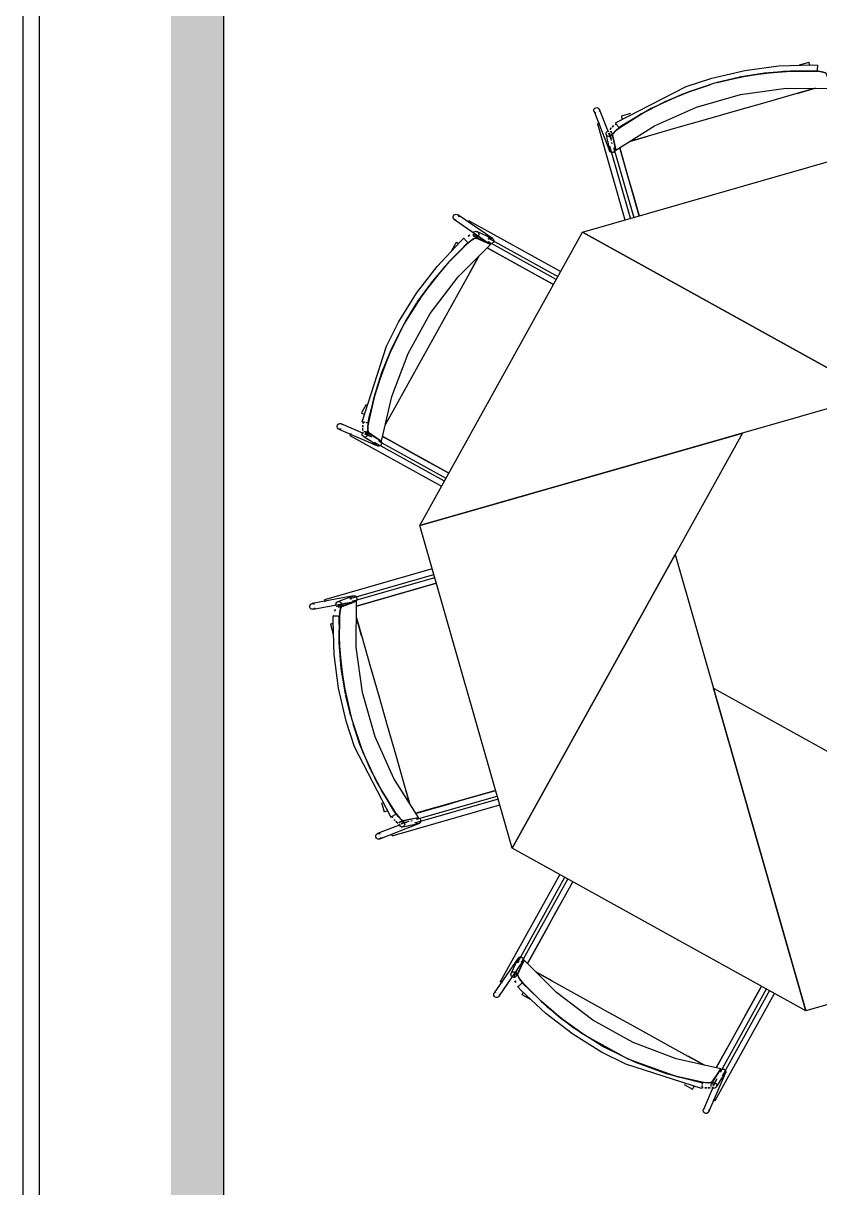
# Model space of a CAD drawing. Header units: metres. Extents: x 2.5 to 42.6, y 0.9 to 31.9.
# Drawn here: x 34.197 to 34.791, y 12.265 to 13.135 of the extents above; entities that cross this region are included whole.
import ezdxf

# ---------------------------------------------------------------- set-up
doc = ezdxf.new("R2010")
doc.units = ezdxf.units.M
for name, color, linetype in [('ARREDI', 9, 'Continuous'), ('PARETI_STRUTTURE', 7, 'Continuous'), ('PILASTRI_SETTI', 8, 'Continuous'), ('PORTE_SCALE', 2, 'Continuous')]:
    doc.layers.add(name, color=color, linetype=linetype)

msp = doc.modelspace()

# ---------------------------------------------------------------- linework, layer by layer
at = {"layer": 'ARREDI'}
for points in [[(34.78326, 13.10567), (34.78327, 13.10565)], [(34.78386, 13.10357), (34.78365, 13.10428), (34.78347, 13.10492), (34.78335, 13.10538), (34.78326, 13.10564)], [(34.64184, 13.05671), (34.63989, 13.05525), (34.63818, 13.05371), (34.63709, 13.05242), (34.63678, 13.05159), (34.63791, 13.04578), (34.63906, 13.03999), (34.66799, 13.05828), (34.69925, 13.07231), (34.73221, 13.08175), (34.76616, 13.08644), (34.80038, 13.08625), (34.79828, 13.09178), (34.79617, 13.0973)], [(34.78901, 13.09898), (34.76958, 13.09905), (34.75017, 13.09755), (34.73123, 13.09452)], [(34.73126, 13.09453), (34.75025, 13.09755), (34.76968, 13.09905), (34.78915, 13.09897)], [(34.79617, 13.0973), (34.79546, 13.09783), (34.79385, 13.09836), (34.79158, 13.09876), (34.78915, 13.09897)], [(34.78916, 13.09897), (34.79171, 13.09875), (34.79394, 13.09834), (34.7955, 13.09783), (34.79619, 13.0973)], [(34.78944, 13.10067), (34.7894, 13.10003), (34.78939, 13.09957), (34.78937, 13.09933)], [(34.7896, 13.10339), (34.78961, 13.10362), (34.78961, 13.10364), (34.78961, 13.10359), (34.7896, 13.10332), (34.78955, 13.10282), (34.78953, 13.10215), (34.78949, 13.1014), (34.78944, 13.10066)], [(34.64184, 13.05672), (34.65831, 13.06711), (34.67557, 13.07614), (34.69353, 13.08373), (34.70939, 13.08898)], [(34.70938, 13.08899), (34.69357, 13.08375), (34.67564, 13.07617), (34.65841, 13.06717), (34.64196, 13.05681)], [(34.71478, 13.09053), (34.73066, 13.09441)], [(34.73062, 13.09439), (34.71479, 13.09053)], [(34.78795, 13.08632), (34.77417, 13.08237), (34.75206, 13.07603), (34.72987, 13.06967), (34.70764, 13.06329), (34.68545, 13.05693), (34.66334, 13.05058), (34.64956, 13.04664)], [(34.77455, 13.08246), (34.78796, 13.08632)], [(34.62411, 13.06773), (34.62347, 13.06812), (34.62301, 13.0687), (34.6229, 13.06892), (34.6229, 13.06894), (34.62277, 13.06941), (34.6228, 13.07016), (34.62308, 13.07085), (34.62359, 13.07141), (34.62425, 13.07176), (34.625, 13.07187), (34.62573, 13.07171)], [(34.62573, 13.07172), (34.62637, 13.07133), (34.62683, 13.07075), (34.62694, 13.07053), (34.62694, 13.07051), (34.62706, 13.07004), (34.62703, 13.06929), (34.62676, 13.0686)], [(34.64329, 13.06549), (34.64336, 13.06524), (34.6435, 13.06477), (34.64368, 13.06415), (34.64389, 13.06342)], [(34.6262, 13.05996), (34.62572, 13.05982), (34.62543, 13.05973), (34.62537, 13.05972), (34.62538, 13.05972)], [(34.62685, 13.06014), (34.62621, 13.05996)], [(34.63316, 13.05043), (34.63252, 13.05082), (34.63207, 13.05139), (34.63186, 13.05195), (34.63183, 13.0521), (34.63184, 13.05276), (34.63186, 13.05282), (34.63214, 13.0535), (34.63265, 13.05404), (34.6333, 13.05439), (34.63405, 13.05449)], [(34.63479, 13.05433), (34.63543, 13.05395), (34.63589, 13.05338), (34.6361, 13.05282), (34.63612, 13.05267), (34.6361, 13.05196), (34.6361, 13.05195), (34.63582, 13.05126), (34.6353, 13.05072), (34.63465, 13.05038), (34.6339, 13.05028), (34.63317, 13.05043)], [(34.63579, 13.05675), (34.63474, 13.05548)], [(34.63476, 13.0555), (34.63584, 13.05678)], [(34.6359, 13.04725), (34.63558, 13.04886), (34.63476, 13.0531)], [(34.63746, 13.05827), (34.63652, 13.05741)], [(34.63653, 13.0574), (34.63755, 13.05833)], [(34.63676, 13.05158), (34.63705, 13.05238), (34.63812, 13.05366), (34.63978, 13.05517), (34.64184, 13.05672)], [(34.63858, 13.05911), (34.63944, 13.05976)], [(34.63945, 13.05976), (34.63859, 13.05911)], [(34.63897, 13.06044), (34.63898, 13.06042)], [(34.64069, 13.05801), (34.64027, 13.0586), (34.63984, 13.05921), (34.63945, 13.05976), (34.63916, 13.06017), (34.63899, 13.0604)], [(34.64145, 13.05692), (34.64131, 13.05711), (34.64105, 13.05749), (34.64069, 13.058)], [(34.63639, 13.04475), (34.63621, 13.0457)], [(34.64956, 13.04663), (34.66297, 13.05046)], [(34.63561, 13.03842), (34.63497, 13.03881), (34.63451, 13.03939), (34.6344, 13.03961), (34.6344, 13.03963), (34.63428, 13.0401), (34.63431, 13.04085), (34.63458, 13.04155), (34.6351, 13.0421)], [(34.63856, 13.04073), (34.63854, 13.03998), (34.63826, 13.03928), (34.63776, 13.03873), (34.63709, 13.03838), (34.63634, 13.03827), (34.63561, 13.03842)], [(34.63906, 13.03999), (34.63767, 13.0418)], [(34.64204, 13.04187), (34.64492, 13.03185), (34.64847, 13.01943), (34.65204, 13.00701), (34.65561, 12.99457), (34.65661, 12.99107)], [(34.5178, 12.9897), (34.51781, 12.99045), (34.51809, 12.99115), (34.51859, 12.99172), (34.51924, 12.99209), (34.51998, 12.9922), (34.52071, 12.99207), (34.52114, 12.99183), (34.52116, 12.99183), (34.52135, 12.99168), (34.52181, 12.99109), (34.52205, 12.99039)], [(34.51987, 12.98789), (34.51913, 12.98803), (34.5187, 12.98826), (34.51869, 12.98826), (34.5185, 12.98842), (34.51804, 12.989), (34.5178, 12.98971)], [(34.52915, 12.9866), (34.52883, 12.98601)], [(34.52956, 12.98734), (34.52958, 12.98735), (34.52955, 12.98731), (34.5294, 12.98705), (34.52915, 12.9866)], [(34.4545, 12.8366), (34.45415, 12.83418), (34.45404, 12.83189), (34.45418, 12.8302), (34.45454, 12.82939), (34.45945, 12.82608), (34.46436, 12.82281), (34.47188, 12.8562), (34.48407, 12.88822), (34.5007, 12.91821), (34.52139, 12.94551), (34.54572, 12.96958), (34.54034, 12.97201), (34.53493, 12.97442)], [(34.52598, 12.97408), (34.52583, 12.97424), (34.52581, 12.97427), (34.52584, 12.97423), (34.52602, 12.97402), (34.52635, 12.97365), (34.5268, 12.97315), (34.5273, 12.97259), (34.5278, 12.97205)], [(34.52879, 12.97064), (34.53075, 12.9723), (34.53261, 12.97357), (34.53408, 12.97432), (34.53495, 12.97444)], [(34.53493, 12.97442), (34.53405, 12.9743), (34.53255, 12.97352), (34.53066, 12.97221), (34.52879, 12.97063)], [(34.52905, 12.97578), (34.53008, 12.97649)], [(34.53013, 12.97654), (34.52906, 12.97579)], [(34.53244, 12.97738), (34.53786, 12.97498), (34.53918, 12.97438)], [(34.53687, 12.97767), (34.53685, 12.97692), (34.53659, 12.97621), (34.5361, 12.97565), (34.53546, 12.97528), (34.53474, 12.97516), (34.53473, 12.97516), (34.53402, 12.9753), (34.53388, 12.97535), (34.5334, 12.97567), (34.53294, 12.97626), (34.5327, 12.97696)], [(34.53298, 12.97842), (34.53347, 12.97899), (34.53411, 12.97936), (34.53483, 12.97949), (34.5349, 12.97948), (34.53555, 12.97935), (34.53569, 12.97928), (34.53618, 12.97896), (34.53663, 12.97838), (34.53687, 12.97767)], [(34.54406, 12.97335), (34.54456, 12.97392), (34.54521, 12.97428), (34.54595, 12.97441), (34.54668, 12.97425), (34.54711, 12.97403), (34.54713, 12.97403), (34.54732, 12.97388), (34.54778, 12.9733), (34.54802, 12.97259)], [(34.52868, 12.97054), (34.51489, 12.95685), (34.50224, 12.94207), (34.49097, 12.92654)], [(34.491, 12.92657), (34.50229, 12.94214), (34.51497, 12.95693), (34.52879, 12.97064)], [(34.52179, 12.97015), (34.52114, 12.97051), (34.52057, 12.97083), (34.52014, 12.97107), (34.51992, 12.9712)], [(34.52779, 12.97205), (34.52822, 12.97157), (34.52853, 12.97123), (34.52868, 12.97106)], [(34.59253, 12.93975), (34.58112, 12.94607), (34.56774, 12.95349), (34.55438, 12.96091), (34.5432, 12.9671)], [(34.54379, 12.9719), (34.54572, 12.96958)], [(34.54572, 12.96958), (34.54379, 12.9719)], [(34.54802, 12.97259), (34.54801, 12.97184), (34.54773, 12.97114), (34.54723, 12.97057), (34.54658, 12.97021), (34.54584, 12.97009)], [(34.53688, 12.96084), (34.52994, 12.9483), (34.51879, 12.92819), (34.50759, 12.908), (34.49638, 12.88777), (34.48519, 12.86758), (34.47404, 12.84745), (34.46709, 12.83493)], [(34.53014, 12.94864), (34.5369, 12.96086)], [(34.48216, 12.91208), (34.49066, 12.92605)], [(34.49064, 12.92601), (34.48216, 12.91208)], [(34.45449, 12.8366), (34.4588, 12.85558), (34.46462, 12.87418), (34.47194, 12.89225), (34.47944, 12.90718)], [(34.47944, 12.90717), (34.47195, 12.89228), (34.46465, 12.87426), (34.45883, 12.8557), (34.45452, 12.83674)], [(34.44932, 12.84383), (34.44955, 12.8437), (34.44997, 12.84347), (34.45055, 12.84315), (34.45119, 12.84279)], [(34.46709, 12.83492), (34.47385, 12.84711)], [(34.43417, 12.83184), (34.43345, 12.83168), (34.4327, 12.83176), (34.43248, 12.83184), (34.43247, 12.83184), (34.43205, 12.83209), (34.43154, 12.83264), (34.43124, 12.83333), (34.4312, 12.83408), (34.43142, 12.8348), (34.43188, 12.8354), (34.43249, 12.83582)], [(34.4325, 12.83581), (34.43322, 12.83599), (34.43397, 12.8359), (34.43419, 12.83581), (34.43421, 12.83581), (34.43462, 12.83556), (34.43514, 12.83502)], [(34.45016, 12.83715), (34.44988, 12.83719), (34.44984, 12.8372), (34.44986, 12.8372)], [(34.45027, 12.83356), (34.45033, 12.83471)], [(34.45065, 12.83706), (34.4505, 12.83599)], [(34.45051, 12.83598), (34.45066, 12.83705)], [(34.45205, 12.83682), (34.45131, 12.83694), (34.45066, 12.83706)], [(34.45409, 12.83646), (34.45386, 12.83651), (34.4534, 12.83659), (34.45277, 12.8367)], [(34.45454, 12.82937), (34.45418, 12.83015), (34.45403, 12.8318), (34.45414, 12.83406), (34.4545, 12.83659)], [(34.44073, 12.82708), (34.44075, 12.82709)], [(34.44115, 12.82783), (34.4409, 12.82739), (34.44076, 12.82712)], [(34.44148, 12.82842), (34.44116, 12.82783)], [(34.45281, 12.82602), (34.45209, 12.82584), (34.45135, 12.82592), (34.45082, 12.82616), (34.45068, 12.82625), (34.45023, 12.82673), (34.4502, 12.82678), (34.44992, 12.82746), (34.44989, 12.8282), (34.45011, 12.82892), (34.45057, 12.82952)], [(34.4502, 12.83234), (34.45034, 12.8307)], [(34.45035, 12.83073), (34.45022, 12.83241)], [(34.45031, 12.8346), (34.45026, 12.83332)], [(34.4512, 12.82993), (34.45192, 12.83011), (34.45266, 12.83002), (34.45319, 12.82979), (34.45333, 12.82969), (34.45381, 12.82916), (34.45409, 12.82848), (34.45412, 12.82775), (34.4539, 12.82702), (34.45344, 12.82643), (34.45281, 12.82601)], [(34.45699, 12.8257), (34.45562, 12.82662), (34.45205, 12.82903)], [(34.46514, 12.82624), (34.47426, 12.82119), (34.48556, 12.81492), (34.49686, 12.80866), (34.50818, 12.80238), (34.51447, 12.79891)], [(34.46303, 12.81925), (34.46231, 12.81907), (34.46156, 12.81917), (34.46134, 12.81925), (34.46133, 12.81925), (34.46091, 12.8195), (34.46039, 12.82005), (34.4601, 12.82074), (34.46006, 12.82149)], [(34.46436, 12.8228), (34.4621, 12.82311)], [(34.46349, 12.82298), (34.464, 12.82243), (34.46428, 12.82174), (34.46432, 12.82099), (34.46412, 12.82027), (34.46366, 12.81967), (34.46303, 12.81925)], [(34.50511, 12.71671), (34.50191, 12.7158), (34.48725, 12.71159), (34.47254, 12.70738), (34.45786, 12.70316), (34.44558, 12.69964)], [(34.42161, 12.70431), (34.42161, 12.70432)], [(34.42162, 12.70427), (34.42171, 12.70399), (34.42185, 12.70349)], [(34.44175, 12.70467), (34.4417, 12.70542), (34.4419, 12.70614), (34.44235, 12.70675), (34.44296, 12.70717), (34.44343, 12.70731), (34.44345, 12.70731), (34.44368, 12.70735), (34.44443, 12.70727), (34.4451, 12.70693)], [(34.4451, 12.70693), (34.44561, 12.70639), (34.44591, 12.70569), (34.44597, 12.70494), (34.44576, 12.70422), (34.44532, 12.70362)], [(34.41162, 12.69766), (34.4111, 12.6982), (34.4108, 12.6989), (34.41074, 12.69965), (34.41095, 12.70037), (34.4114, 12.70097), (34.41201, 12.70139), (34.41248, 12.70154), (34.41249, 12.70154), (34.41273, 12.70157), (34.41348, 12.70148), (34.41415, 12.70115)], [(34.41481, 12.69845), (34.41438, 12.69785), (34.41375, 12.69743), (34.41328, 12.69728), (34.41327, 12.69728), (34.41303, 12.69725), (34.41228, 12.69734), (34.41161, 12.69766)], [(34.42185, 12.7035), (34.42203, 12.70286)], [(34.42965, 12.69707), (34.42941, 12.69578)], [(34.42942, 12.69577), (34.42965, 12.69701)], [(34.43065, 12.69973), (34.43034, 12.70043), (34.43027, 12.70116), (34.43047, 12.70189), (34.43088, 12.70248), (34.43094, 12.70252), (34.43149, 12.70289), (34.43163, 12.70294), (34.43222, 12.70307), (34.43295, 12.70297), (34.43362, 12.70264)], [(34.43069, 12.6993), (34.43622, 12.70143), (34.43756, 12.70194)], [(34.43361, 12.70264), (34.43413, 12.7021), (34.43444, 12.7014), (34.4345, 12.70067), (34.43431, 12.69995), (34.43389, 12.69935), (34.43388, 12.69935), (34.43328, 12.69895), (34.43314, 12.69889), (34.43257, 12.69876), (34.43183, 12.69886)], [(34.43287, 12.69196), (34.43309, 12.69451), (34.4335, 12.69674), (34.43401, 12.69831), (34.43454, 12.69899)], [(34.43454, 12.69897), (34.434, 12.69826), (34.43348, 12.69665), (34.43308, 12.69439), (34.43287, 12.69195)], [(34.47513, 12.54464), (34.47659, 12.5427), (34.47813, 12.54099), (34.47942, 12.53989), (34.48025, 12.53958), (34.48606, 12.54071), (34.49185, 12.54186), (34.47356, 12.57079), (34.45953, 12.60206), (34.45009, 12.63501), (34.44541, 12.66896), (34.44559, 12.70318), (34.44006, 12.70108), (34.43455, 12.69897)], [(34.44559, 12.70318), (34.44259, 12.70346)], [(34.44259, 12.70345), (34.44559, 12.70318)], [(34.42846, 12.6924), (34.42822, 12.69241), (34.42821, 12.69241), (34.42825, 12.69241), (34.42853, 12.6924), (34.42903, 12.69237), (34.42969, 12.69233), (34.43044, 12.69229), (34.43118, 12.69225)], [(34.43118, 12.69225), (34.43181, 12.69222), (34.43227, 12.69219), (34.43251, 12.69218)], [(34.43732, 12.63407), (34.43429, 12.65305), (34.43279, 12.67248), (34.43287, 12.69196)], [(34.43287, 12.69181), (34.4328, 12.67238), (34.4343, 12.65298), (34.43732, 12.63403)], [(34.44938, 12.67735), (34.44552, 12.69076)], [(34.44552, 12.69075), (34.44947, 12.67697), (34.45582, 12.65486), (34.46218, 12.63267), (34.46855, 12.61045), (34.47491, 12.58825), (34.48126, 12.56614), (34.4852, 12.55236)], [(34.42617, 12.68606), (34.4262, 12.68607)], [(34.42827, 12.68666), (34.42756, 12.68645), (34.42692, 12.68627), (34.42646, 12.68615), (34.4262, 12.68607)], [(34.44131, 12.61758), (34.43745, 12.63347)], [(34.43745, 12.63342), (34.44131, 12.61759)], [(34.44307, 12.61152), (34.44809, 12.59637), (34.45567, 12.57845), (34.46469, 12.5612), (34.47503, 12.54476)], [(34.47512, 12.54464), (34.46473, 12.56111), (34.45571, 12.57838), (34.44811, 12.59633), (34.44308, 12.61153)], [(34.48521, 12.55236), (34.48138, 12.56578)], [(34.48997, 12.54484), (34.5, 12.54772), (34.51241, 12.55127), (34.52483, 12.55484), (34.53728, 12.55841), (34.5495, 12.56191)], [(34.46635, 12.54609), (34.4666, 12.54616), (34.46707, 12.5463), (34.46769, 12.54648), (34.46842, 12.54669)], [(34.4714, 12.54177), (34.47142, 12.54179)], [(34.47384, 12.54349), (34.47324, 12.54307), (34.47263, 12.54264), (34.47209, 12.54225), (34.47167, 12.54196), (34.47145, 12.5418)], [(34.47274, 12.54139), (34.47208, 12.54225)], [(34.47208, 12.54225), (34.47273, 12.54139)], [(34.47444, 12.53933), (34.47351, 12.54035)], [(34.47357, 12.54027), (34.47444, 12.53932)], [(34.47493, 12.54425), (34.47473, 12.54412), (34.47436, 12.54385), (34.47384, 12.54349)], [(34.48027, 12.53956), (34.47946, 12.53985), (34.47818, 12.54092), (34.47667, 12.54259), (34.47513, 12.54464)], [(34.48709, 12.53919), (34.48615, 12.53901)], [(34.49186, 12.54186), (34.49004, 12.54047)], [(34.49111, 12.54137), (34.49186, 12.54134), (34.49256, 12.54106), (34.49311, 12.54056), (34.49346, 12.5399), (34.49357, 12.53915), (34.49342, 12.53841)], [(34.47634, 12.53756), (34.47506, 12.53865)], [(34.4751, 12.53859), (34.47636, 12.53754)], [(34.48141, 12.53597), (34.48102, 12.53533), (34.48045, 12.53487), (34.4799, 12.53466), (34.47975, 12.53463), (34.47908, 12.53465), (34.47902, 12.53466), (34.47834, 12.53494), (34.4778, 12.53545), (34.47745, 12.5361), (34.47736, 12.53685)], [(34.47751, 12.53759), (34.4779, 12.53823), (34.47847, 12.53869), (34.47902, 12.5389), (34.47918, 12.53893), (34.47988, 12.5389), (34.4799, 12.5389), (34.48058, 12.53862), (34.48112, 12.53811), (34.48147, 12.53745), (34.48156, 12.5367), (34.48141, 12.53597)], [(34.48459, 12.5387), (34.48297, 12.53838), (34.47875, 12.53756)], [(34.49342, 12.53841), (34.49303, 12.53778), (34.49245, 12.53732), (34.49223, 12.53721), (34.49221, 12.53721), (34.49174, 12.53708), (34.49099, 12.53711), (34.4903, 12.53739), (34.48974, 12.5379)], [(34.46411, 12.52691), (34.46372, 12.52627), (34.46314, 12.52581), (34.46292, 12.5257), (34.4629, 12.5257), (34.46243, 12.52557), (34.46168, 12.5256), (34.46099, 12.52588), (34.46043, 12.52639), (34.46009, 12.52705), (34.45997, 12.5278), (34.46013, 12.52853)], [(34.46012, 12.52853), (34.46051, 12.52917), (34.4611, 12.52963), (34.46132, 12.52974), (34.46133, 12.52974), (34.4618, 12.52986), (34.46255, 12.52984), (34.46325, 12.52956)], [(34.4717, 12.52965), (34.47188, 12.52901)], [(34.47189, 12.52901), (34.47203, 12.52852), (34.47211, 12.52823), (34.47212, 12.52817), (34.47212, 12.52819)], [(34.60703, 12.49384), (34.6016, 12.48405), (34.59421, 12.47071), (34.58679, 12.45734), (34.57939, 12.44396), (34.5732, 12.4328)], [(34.70369, 12.34409), (34.70611, 12.34374), (34.7084, 12.34363), (34.71009, 12.34377), (34.7109, 12.34413), (34.71421, 12.34904), (34.71748, 12.35395), (34.68409, 12.36147), (34.65207, 12.37366), (34.62208, 12.39029), (34.59478, 12.41098), (34.57071, 12.43531), (34.56828, 12.42992), (34.56587, 12.42452)], [(34.56694, 12.43365), (34.56637, 12.43415), (34.56601, 12.4348), (34.56588, 12.43554), (34.56603, 12.43627), (34.56626, 12.4367), (34.56626, 12.43672), (34.56641, 12.43691), (34.56699, 12.43737), (34.5677, 12.43761)], [(34.5677, 12.43761), (34.56845, 12.4376), (34.56915, 12.43732), (34.56972, 12.43682), (34.57008, 12.43616), (34.5702, 12.43543)], [(34.56839, 12.43338), (34.57071, 12.43531)], [(34.5707, 12.43531), (34.56839, 12.43338)], [(34.56187, 12.42257), (34.5613, 12.42306), (34.56092, 12.4237), (34.5608, 12.42442), (34.56081, 12.42449), (34.56094, 12.42514), (34.56101, 12.42528), (34.56133, 12.42577), (34.56191, 12.42622), (34.56262, 12.42646)], [(34.56262, 12.42646), (34.56337, 12.42644), (34.56408, 12.42618), (34.56465, 12.42569), (34.56501, 12.42505), (34.56513, 12.42433), (34.56513, 12.42432), (34.56499, 12.42361), (34.56494, 12.42347), (34.56462, 12.42298), (34.56403, 12.42253), (34.56333, 12.42229)], [(34.56291, 12.42203), (34.56531, 12.42745), (34.56591, 12.42876)], [(34.59165, 12.41972), (34.57943, 12.42649)], [(34.57944, 12.42647), (34.59199, 12.41953), (34.6121, 12.40838), (34.63229, 12.39718), (34.65251, 12.38597), (34.67271, 12.37478), (34.69283, 12.36363), (34.70536, 12.35668)], [(34.55295, 12.41915), (34.55294, 12.41916), (34.55298, 12.41914), (34.55324, 12.41898), (34.55369, 12.41873)], [(34.55369, 12.41874), (34.55428, 12.41842)], [(34.56375, 12.41972), (34.5645, 12.41865)], [(34.56451, 12.41864), (34.5638, 12.41967)], [(34.56965, 12.41838), (34.56799, 12.42034), (34.56672, 12.4222), (34.56597, 12.42367), (34.56585, 12.42453)], [(34.56587, 12.42452), (34.56599, 12.42364), (34.56677, 12.42214), (34.56808, 12.42025), (34.56966, 12.41838)], [(34.56621, 12.41557), (34.56605, 12.41542), (34.56602, 12.4154), (34.56606, 12.41543), (34.56627, 12.41561), (34.56664, 12.41594), (34.56714, 12.41639), (34.5677, 12.41689), (34.56824, 12.41739)], [(34.56824, 12.41738), (34.56872, 12.41781), (34.56906, 12.41812), (34.56923, 12.41827)], [(34.61372, 12.38059), (34.59815, 12.39188), (34.58336, 12.40456), (34.56965, 12.41838)], [(34.56975, 12.41827), (34.58344, 12.40448), (34.59822, 12.39183), (34.61375, 12.38058)], [(34.55058, 12.40739), (34.54983, 12.4074), (34.54914, 12.40768), (34.54857, 12.40818), (34.54819, 12.40883), (34.54808, 12.40957), (34.54822, 12.4103), (34.54846, 12.41073), (34.54846, 12.41075), (34.54861, 12.41094), (34.54919, 12.4114), (34.5499, 12.41164)], [(34.5524, 12.40946), (34.55226, 12.40872), (34.55203, 12.40829), (34.55203, 12.40828), (34.55187, 12.40809), (34.55129, 12.40763), (34.55058, 12.40739)], [(34.57014, 12.41138), (34.56978, 12.41073), (34.56946, 12.41016), (34.56922, 12.40973), (34.5691, 12.40951)], [(34.71405, 12.35473), (34.7191, 12.36385), (34.72537, 12.37515), (34.73163, 12.38645), (34.73791, 12.39777), (34.74417, 12.40908), (34.74788, 12.41577)], [(34.62821, 12.37175), (34.61424, 12.38025)], [(34.61427, 12.38022), (34.648, 12.36154), (34.68459, 12.34842), (34.70355, 12.34411)], [(34.70369, 12.34409), (34.68471, 12.34839), (34.66611, 12.35421), (34.64804, 12.36153), (34.63311, 12.36903)], [(34.70537, 12.35668), (34.69317, 12.36345)], [(34.71749, 12.35395), (34.71718, 12.35169)], [(34.71731, 12.35308), (34.71786, 12.35359), (34.71855, 12.35387), (34.7193, 12.35391), (34.72002, 12.3537), (34.72062, 12.35325), (34.72104, 12.35262)], [(34.72103, 12.35262), (34.72121, 12.3519), (34.72112, 12.35115), (34.72103, 12.35093), (34.72103, 12.35091), (34.72078, 12.3505), (34.72024, 12.34998), (34.71955, 12.34969), (34.7188, 12.34965)], [(34.69646, 12.33891), (34.69659, 12.33914), (34.69682, 12.33956), (34.69714, 12.34014), (34.6975, 12.34078)], [(34.70315, 12.33975), (34.7031, 12.33947), (34.70309, 12.33943), (34.70309, 12.33944)], [(34.70347, 12.34164), (34.70335, 12.3409), (34.70323, 12.34025)], [(34.70323, 12.34024), (34.7043, 12.34009)], [(34.70431, 12.3401), (34.70324, 12.34025)], [(34.70383, 12.34367), (34.70378, 12.34345), (34.7037, 12.34299), (34.70359, 12.34237)], [(34.71092, 12.34413), (34.71014, 12.34377), (34.70849, 12.34361), (34.70623, 12.34373), (34.7037, 12.34409)], [(34.70673, 12.33986), (34.70558, 12.33992)], [(34.70569, 12.3399), (34.70697, 12.33984)], [(34.70956, 12.33994), (34.70788, 12.3398)], [(34.70795, 12.33979), (34.7096, 12.33993)], [(34.71036, 12.34079), (34.71018, 12.34151), (34.71026, 12.34225), (34.71051, 12.34278), (34.7106, 12.34291), (34.71113, 12.3434), (34.71181, 12.34368), (34.71254, 12.34371), (34.71326, 12.34348), (34.71386, 12.34303), (34.71428, 12.3424)], [(34.71427, 12.3424), (34.71445, 12.34168), (34.71437, 12.34094), (34.71413, 12.34041), (34.71404, 12.34027), (34.71355, 12.33982), (34.71351, 12.33979), (34.71283, 12.33951), (34.71209, 12.33948), (34.71137, 12.33971), (34.71077, 12.34016)], [(34.71459, 12.34658), (34.71367, 12.34521), (34.71126, 12.34164)], [(34.71187, 12.33107), (34.71246, 12.33075)], [(34.71246, 12.33074), (34.7129, 12.33049), (34.71317, 12.33035)], [(34.71321, 12.33032), (34.7132, 12.33034)], [(34.70448, 12.32209), (34.7043, 12.32281), (34.70439, 12.32356), (34.70448, 12.32378), (34.70448, 12.3238), (34.70473, 12.32421), (34.70527, 12.32473)], [(34.70845, 12.32376), (34.70863, 12.32304), (34.70853, 12.32229), (34.70845, 12.32207), (34.70845, 12.32206), (34.7082, 12.32164), (34.70766, 12.32112), (34.70696, 12.32083), (34.70621, 12.32079), (34.70549, 12.32101), (34.70489, 12.32147), (34.70447, 12.32208)]]:
    msp.add_lwpolyline(points, dxfattribs=at)
for points in [[(34.61423, 12.97891), (34.85511, 13.04798), (34.92418, 12.80712)], [(34.49276, 12.75974), (34.61423, 12.97891), (34.8334, 12.85744)], [(34.56184, 12.51888), (34.49277, 12.75976), (34.73363, 12.82883)], [(34.78099, 12.39741), (34.56184, 12.51888), (34.68331, 12.73805)], [(35.02187, 12.46649), (34.781, 12.39742), (34.71193, 12.63828)]]:
    msp.add_lwpolyline(points, close=True, dxfattribs=at)
at = {"layer": 'PARETI_STRUTTURE'}
for points in [[(34.19695, 9.01809), (34.19695, 9.76624), (34.19695, 9.96509), (34.19695, 10.59506), (34.19695, 11.07149), (34.19695, 11.54398), (34.19695, 13.57839)], [(34.20881, 13.47996), (34.20881, 11.54398), (34.30724, 11.54398), (34.30724, 11.07149)], [(34.30724, 11.54397), (34.34661, 11.54397), (34.34661, 13.4406)], [(34.78326, 13.10567), (34.77591, 13.10356)], [(34.71087, 13.09395), (34.7355, 13.0997), (34.76057, 13.10298), (34.78583, 13.10374), (34.78961, 13.10365)], [(34.78937, 13.09931), (34.76426, 13.09891), (34.73934, 13.09598), (34.71486, 13.09056), (34.71206, 13.08979)], [(34.63897, 13.06044), (34.69166, 13.08761), (34.71087, 13.09395)], [(34.71207, 13.08979), (34.68835, 13.08168), (34.66555, 13.07122), (34.64394, 13.05855), (34.64147, 13.0569)], [(34.63359, 13.05355), (34.62693, 13.07052)], [(34.6229, 13.06893), (34.6344, 13.03963)], [(34.65013, 13.0675), (34.64327, 13.06552)], [(34.62537, 13.05972), (34.64594, 12.988)], [(34.63572, 13.04812), (34.63388, 13.05283)], [(34.6361, 13.05282), (34.6386, 13.04138)], [(34.63505, 13.05067), (34.63556, 13.04887)], [(34.6501, 12.9892), (34.63466, 13.04307)], [(34.6377, 13.0414), (34.65248, 12.98987)], [(34.63844, 13.04121), (34.63805, 13.04221)], [(34.65664, 12.99107), (34.64207, 13.04189)], [(34.54712, 12.97403), (34.52115, 12.99184)], [(34.5187, 12.98826), (34.54467, 12.97045)], [(34.59792, 12.94947), (34.52957, 12.98736)], [(34.47699, 12.91174), (34.49033, 12.93321), (34.50575, 12.95327), (34.52307, 12.97167), (34.5258, 12.97427)], [(34.54447, 12.97035), (34.54434, 12.97041), (34.54423, 12.97046), (34.5441, 12.97052), (34.54399, 12.97057), (34.54387, 12.97063), (34.54376, 12.97068), (34.54363, 12.97074), (34.54352, 12.97079), (34.5434, 12.97085), (34.54329, 12.97091), (34.54316, 12.97096), (34.54305, 12.97102), (34.54292, 12.97107), (34.5428, 12.97114), (34.54269, 12.9712), (34.54256, 12.97125), (34.54245, 12.97131), (34.54233, 12.97136), (34.54222, 12.97142), (34.54209, 12.97147), (34.54198, 12.97153), (34.54185, 12.97159), (34.54174, 12.97164), (34.54162, 12.9717), (34.54151, 12.97175), (34.54138, 12.97181), (34.54126, 12.97186), (34.54115, 12.97192), (34.54102, 12.97197), (34.54091, 12.97203), (34.54079, 12.97209), (34.54067, 12.97214), (34.54055, 12.9722), (34.54044, 12.97225), (34.54031, 12.97231), (34.5402, 12.97236), (34.54008, 12.97242), (34.53997, 12.97247), (34.53984, 12.97253), (34.53972, 12.97259), (34.5396, 12.97264), (34.53948, 12.9727), (34.53937, 12.97277), (34.53924, 12.97282), (34.53913, 12.97288), (34.53901, 12.97293), (34.5389, 12.97299), (34.53877, 12.97304), (34.53866, 12.9731), (34.53854, 12.97316), (34.53842, 12.97321), (34.5383, 12.97327), (34.53817, 12.97332), (34.53806, 12.97338), (34.53794, 12.97343), (34.53783, 12.97349), (34.5377, 12.97354), (34.53759, 12.9736), (34.53747, 12.97366), (34.53735, 12.97371), (34.53723, 12.97377), (34.53712, 12.97382), (34.53699, 12.97388), (34.53687, 12.97393), (34.53676, 12.97399), (34.53663, 12.97404), (34.53652, 12.9741), (34.5364, 12.97416), (34.53629, 12.97421), (34.53616, 12.97427), (34.53605, 12.97432), (34.53592, 12.97439), (34.53581, 12.97445), (34.53569, 12.9745), (34.53558, 12.97456), (34.53545, 12.97461), (34.53533, 12.97467), (34.53522, 12.97472), (34.53509, 12.97478), (34.53498, 12.97484), (34.53485, 12.97489), (34.53474, 12.97495), (34.53462, 12.975), (34.53451, 12.97506), (34.53438, 12.97511), (34.53427, 12.97517), (34.53415, 12.97522), (34.53404, 12.97528), (34.53391, 12.97534), (34.53388, 12.97535)], [(34.53569, 12.97928), (34.54633, 12.97426)], [(34.53713, 12.97538), (34.53621, 12.9759)], [(34.54371, 12.97456), (34.54628, 12.97313)], [(34.5287, 12.97104), (34.51123, 12.953), (34.49569, 12.93331), (34.48219, 12.91216), (34.48077, 12.90963)], [(34.51988, 12.97121), (34.51617, 12.96453)], [(34.54318, 12.96707), (34.59252, 12.93973)], [(34.59462, 12.94352), (34.54412, 12.97152)], [(34.54648, 12.97303), (34.59582, 12.94568)], [(34.44984, 12.8372), (34.46789, 12.89367), (34.47699, 12.91174)], [(34.48077, 12.90964), (34.46973, 12.88713), (34.46101, 12.86363), (34.45469, 12.83938), (34.45411, 12.83646)], [(34.45274, 12.85008), (34.44929, 12.84385)], [(34.45091, 12.82853), (34.4342, 12.83582)], [(34.43247, 12.83184), (34.46133, 12.81926)], [(34.44073, 12.82708), (34.50908, 12.78919)], [(34.45625, 12.8262), (34.45182, 12.82813)], [(34.45319, 12.82978), (34.46305, 12.82345)], [(34.45397, 12.82752), (34.45487, 12.82702)], [(34.51448, 12.79893), (34.46515, 12.82628)], [(34.51118, 12.79298), (34.45907, 12.82187)], [(34.46306, 12.82322), (34.46208, 12.82365)], [(34.4624, 12.82284), (34.51238, 12.79515)], [(34.50205, 12.72739), (34.42161, 12.70432)], [(34.44369, 12.70615), (34.50323, 12.72323)], [(34.50392, 12.72085), (34.4431, 12.70341)], [(34.44557, 12.69961), (34.50511, 12.71668)], [(34.44344, 12.70731), (34.41248, 12.70154)], [(34.43164, 12.70295), (34.44271, 12.70692)], [(34.44065, 12.70528), (34.44347, 12.70608)], [(34.41328, 12.69728), (34.44423, 12.70306)], [(34.44416, 12.70284), (34.44404, 12.70279), (34.44391, 12.70275), (34.44379, 12.7027), (34.44366, 12.70265), (34.44355, 12.70261), (34.44343, 12.70257), (34.4433, 12.70253), (34.44318, 12.70249), (34.44305, 12.70243), (34.44293, 12.70239), (34.4428, 12.70235), (34.44268, 12.70231), (34.44255, 12.70227), (34.44244, 12.70221), (34.44232, 12.70217), (34.44219, 12.70213), (34.44207, 12.70209), (34.44194, 12.70204), (34.44182, 12.70199), (34.44169, 12.70195), (34.44157, 12.7019), (34.44144, 12.70186), (34.44133, 12.70182), (34.44121, 12.70178), (34.44108, 12.70172), (34.44096, 12.70168), (34.44083, 12.70164), (34.44071, 12.7016), (34.44058, 12.70156), (34.44046, 12.7015), (34.44033, 12.70146), (34.44021, 12.70142), (34.4401, 12.70138), (34.43997, 12.70134), (34.43985, 12.70129), (34.43972, 12.70124), (34.4396, 12.7012), (34.43947, 12.70115), (34.43935, 12.70111), (34.43922, 12.70107), (34.4391, 12.70102), (34.43898, 12.70097), (34.43886, 12.70093), (34.43873, 12.70089), (34.43861, 12.70085), (34.43848, 12.70079), (34.43836, 12.70075), (34.43823, 12.70071), (34.43811, 12.70067), (34.43798, 12.70063), (34.43787, 12.70059), (34.43775, 12.70053), (34.43762, 12.70049), (34.4375, 12.70045), (34.43737, 12.7004), (34.43725, 12.70036), (34.43712, 12.70031), (34.437, 12.70027), (34.43687, 12.70022), (34.43676, 12.70018), (34.43664, 12.70014), (34.43651, 12.7001), (34.43639, 12.70004), (34.43626, 12.7), (34.43614, 12.69996), (34.43601, 12.69992), (34.43589, 12.69988), (34.43576, 12.69982), (34.43565, 12.69978), (34.43553, 12.69974), (34.4354, 12.6997), (34.43528, 12.69965), (34.43515, 12.69961), (34.43503, 12.69956), (34.4349, 12.69952), (34.43478, 12.69947), (34.43465, 12.69943), (34.43453, 12.69939), (34.43441, 12.69934), (34.43429, 12.69929), (34.43416, 12.69925), (34.43404, 12.69921), (34.43391, 12.69917), (34.43379, 12.69911), (34.43366, 12.69907), (34.43354, 12.69903), (34.43341, 12.69899), (34.4333, 12.69895), (34.43318, 12.6989), (34.43314, 12.69889)], [(34.43539, 12.7012), (34.43441, 12.70092)], [(34.43789, 12.61368), (34.43214, 12.6383), (34.42886, 12.66337), (34.4281, 12.68863), (34.4282, 12.69241)], [(34.43253, 12.69217), (34.43293, 12.66706), (34.43586, 12.64214), (34.44128, 12.61766), (34.44206, 12.61487)], [(34.42617, 12.68606), (34.42828, 12.67871)], [(34.4714, 12.54177), (34.44424, 12.59447), (34.43789, 12.61368)], [(34.44205, 12.61487), (34.45017, 12.59115), (34.46062, 12.56836), (34.47329, 12.54675), (34.47494, 12.54427)], [(34.54949, 12.56195), (34.48995, 12.54488)], [(34.49044, 12.54051), (34.55069, 12.55778)], [(34.46435, 12.55294), (34.46632, 12.54608)], [(34.47212, 12.52818), (34.55255, 12.55125)], [(34.55137, 12.55541), (34.48878, 12.53746)], [(34.47902, 12.5389), (34.49046, 12.5414)], [(34.49064, 12.54124), (34.48964, 12.54085)], [(34.47829, 12.5364), (34.46132, 12.52973)], [(34.46291, 12.5257), (34.49222, 12.5372)], [(34.48372, 12.53853), (34.47901, 12.53668)], [(34.48117, 12.53785), (34.48297, 12.53836)], [(34.59732, 12.49922), (34.55294, 12.41915)], [(34.56726, 12.43607), (34.60111, 12.49712)], [(34.60327, 12.49592), (34.56878, 12.4337)], [(34.57321, 12.43277), (34.60705, 12.49383)], [(34.56626, 12.43671), (34.54845, 12.41073)], [(34.561, 12.42528), (34.56603, 12.43592)], [(34.56573, 12.4333), (34.56716, 12.43587)], [(34.55203, 12.40829), (34.56984, 12.43426)], [(34.56491, 12.42672), (34.56439, 12.4258)], [(34.56994, 12.43405), (34.56989, 12.43393), (34.56983, 12.43382), (34.56977, 12.43369), (34.56972, 12.43358), (34.56966, 12.43346), (34.56961, 12.43335), (34.56955, 12.43322), (34.5695, 12.43311), (34.56944, 12.43299), (34.56939, 12.43287), (34.56933, 12.43275), (34.56927, 12.43264), (34.56922, 12.43251), (34.56915, 12.43239), (34.56909, 12.43228), (34.56904, 12.43215), (34.56898, 12.43204), (34.56893, 12.43192), (34.56887, 12.4318), (34.56882, 12.43168), (34.56876, 12.43157), (34.56871, 12.43144), (34.56865, 12.43133), (34.56859, 12.43121), (34.56854, 12.4311), (34.56848, 12.43097), (34.56843, 12.43085), (34.56837, 12.43074), (34.56832, 12.43061), (34.56826, 12.4305), (34.56821, 12.43037), (34.56815, 12.43026), (34.56809, 12.43014), (34.56804, 12.43003), (34.56798, 12.4299), (34.56793, 12.42979), (34.56787, 12.42967), (34.56782, 12.42955), (34.56776, 12.42943), (34.56771, 12.4293), (34.56765, 12.42919), (34.56759, 12.42907), (34.56752, 12.42896), (34.56747, 12.42883), (34.56741, 12.42872), (34.56736, 12.4286), (34.5673, 12.42849), (34.56725, 12.42836), (34.56719, 12.42825), (34.56714, 12.42812), (34.56708, 12.42801), (34.56702, 12.42789), (34.56697, 12.42776), (34.56691, 12.42765), (34.56686, 12.42753), (34.5668, 12.42742), (34.56675, 12.42729), (34.56669, 12.42718), (34.56664, 12.42705), (34.56658, 12.42694), (34.56652, 12.42682), (34.56647, 12.42671), (34.56641, 12.42658), (34.56636, 12.42646), (34.5663, 12.42635), (34.56625, 12.42622), (34.56619, 12.42611), (34.56614, 12.42599), (34.56608, 12.42587), (34.56602, 12.42575), (34.56597, 12.42564), (34.5659, 12.42551), (34.56584, 12.4254), (34.56579, 12.42528), (34.56573, 12.42517), (34.56568, 12.42504), (34.56562, 12.42492), (34.56557, 12.4248), (34.56551, 12.42468), (34.56546, 12.42457), (34.5654, 12.42444), (34.56534, 12.42433), (34.56529, 12.42421), (34.56523, 12.4241), (34.56518, 12.42397), (34.56512, 12.42386), (34.56507, 12.42374), (34.56501, 12.42362), (34.56496, 12.4235), (34.56494, 12.42347)], [(34.56925, 12.41829), (34.58729, 12.40082), (34.60697, 12.38527), (34.62813, 12.37177), (34.63065, 12.37036)], [(34.62855, 12.36657), (34.60708, 12.37992), (34.58702, 12.39534), (34.56862, 12.41266), (34.56602, 12.41539)], [(34.56908, 12.40947), (34.57576, 12.40576)], [(34.71321, 12.33032), (34.75759, 12.41039)], [(34.74785, 12.41579), (34.71402, 12.35473)], [(34.71745, 12.35199), (34.75164, 12.41369)], [(34.7538, 12.41249), (34.71843, 12.34867)], [(34.70309, 12.33943), (34.64662, 12.35748), (34.62855, 12.36658)], [(34.63065, 12.37036), (34.65316, 12.35932), (34.67666, 12.3506), (34.70091, 12.34428), (34.70383, 12.3437)], [(34.70845, 12.32206), (34.72103, 12.35092)], [(34.71051, 12.34278), (34.71684, 12.35264)], [(34.71706, 12.35265), (34.71663, 12.35166)], [(34.69021, 12.34233), (34.69644, 12.33887)], [(34.71176, 12.3405), (34.70447, 12.32379)], [(34.71409, 12.34584), (34.71212, 12.34131)], [(34.71277, 12.34356), (34.71335, 12.3446)]]:
    msp.add_lwpolyline(points, dxfattribs=at)
at = {"layer": 'PILASTRI_SETTI'}
msp.add_solid([(34.34661, 11.54398), (34.34661, 13.44059), (34.30724, 11.54398), (34.30724, 13.44059)], dxfattribs=at)
at = {"layer": 'PORTE_SCALE'}
for centre, radius, start, end in [((36.59898, 13.47408), 2.01191, 192.11177, 192.44654), ((29.88912, 5.71379), 8.44956, 57.24518, 57.324991), ((34.05777, 14.50179), 2.01191, 282.11177, 282.44654), ((33.20607, 13.3161), 1.79617, 327.09736, 327.47281)]:
    msp.add_arc(centre, radius, start, end, dxfattribs=at)

doc.saveas('drawing.dxf')
